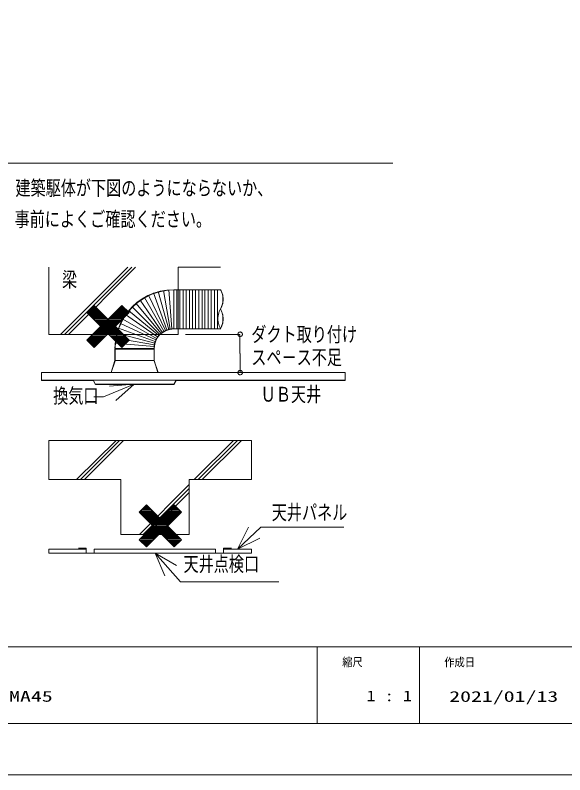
# Model space of a CAD drawing. Units: millimetres on the paper. Extents: x -305 to 305, y -152 to 152.
# Drawn here: x -55.1 to 52.4, y -148.5 to 0 of the extents above; entities that cross this region are included whole.
import ezdxf
from ezdxf.enums import TextEntityAlignment as Align

# ---------------------------------------------------------------- set-up
doc = ezdxf.new("R2010")
doc.units = ezdxf.units.MM
for name, color, linetype, lineweight in [('0-0_0', 7, 'Continuous', 9), ('0-1_1図面枠', 7, 'Continuous', 9), ('0-2_図面枠', 3, 'Continuous', 9), ('0-3_Defpoints', 7, 'Continuous', 9)]:
    doc.layers.add(name, color=color, linetype=linetype, lineweight=lineweight)
doc.styles.add('ＭＳ ゴシック', font='')
doc.styles.get('ＭＳ ゴシック').set_extended_font_data('MS Gothic')

msp = doc.modelspace()

# ---------------------------------------------------------------- linework, layer by layer
at = {"layer": '0-0_0'}
for p, q in [((-245.214, -28.919), (18.786, -28.919)), ((-48.492, -49.247), (-48.492, -62.414)), ((-46.181, -62.414), (-33.014, -49.247)), ((-45.411, -62.414), (-32.244, -49.247)), ((-44.641, -62.414), (-31.544, -49.247)), ((-23.21, -49.247), (-14.875, -49.247)), ((-23.21, -49.247), (-23.21, -62.376)), ((-23.21, -49.247), (-23.21, -62.414)), ((-28.952, -54.709), (-25.661, -61.644)), ((-27.972, -54.289), (-25.38, -61.503)), ((-27.061, -54.01), (-25.031, -61.433)), ((-26.081, -53.8), (-24.75, -61.364)), ((-25.031, -53.66), (-24.4, -61.294)), ((-24.05, -53.66), (-24.05, -61.294)), ((-24.05, -53.66), (-14.875, -53.66)), ((-24.007, -53.702), (-24.014, -53.702)), ((-23.21, -53.702), (-24.007, -53.702)), ((-23.419, -53.66), (-23.419, -61.294)), ((-23.21, -61.337), (-23.21, -53.702)), ((-22.859, -53.66), (-22.859, -61.294)), ((-22.229, -53.66), (-22.229, -61.294)), ((-21.598, -53.66), (-21.598, -61.294)), ((-20.969, -53.66), (-20.969, -61.294)), ((-20.408, -53.66), (-20.408, -61.294)), ((-19.778, -53.66), (-19.778, -61.294)), ((-19.147, -53.66), (-19.147, -61.294)), ((-18.517, -53.66), (-18.517, -61.294)), ((-17.956, -53.66), (-17.956, -61.294)), ((-17.327, -53.66), (-17.327, -61.294)), ((-16.696, -53.66), (-16.696, -61.294)), ((-16.066, -53.66), (-16.066, -61.294)), ((-15.506, -53.66), (-15.506, -61.294)), ((-31.474, -56.32), (-26.501, -62.203)), ((-30.632, -55.691), (-26.291, -61.994)), ((-29.793, -55.201), (-26.011, -61.785)), ((-38.473, -57.853), (-40.73, -57.853)), ((-38.673, -57.653), (-40.53, -57.653)), ((-38.873, -57.453), (-40.33, -57.453)), ((-39.073, -57.253), (-40.13, -57.253)), ((-39.273, -57.053), (-39.93, -57.053)), ((-39.473, -56.853), (-39.73, -56.853)), ((-33.073, -57.853), (-35.33, -57.853)), ((-33.273, -57.653), (-35.13, -57.653)), ((-33.473, -57.453), (-34.93, -57.453)), ((-33.673, -57.253), (-34.73, -57.253)), ((-33.873, -57.053), (-34.53, -57.053)), ((-34.073, -56.853), (-34.33, -56.853)), ((-32.875, -57.723), (-26.991, -62.624)), ((-32.173, -57.022), (-26.782, -62.414)), ((-38.273, -58.053), (-40.93, -58.053)), ((-38.073, -58.253), (-40.901, -58.253)), ((-37.873, -58.453), (-40.701, -58.453)), ((-37.673, -58.653), (-40.501, -58.653)), ((-37.473, -58.853), (-40.301, -58.853)), ((-37.273, -59.053), (-40.101, -59.053)), ((-37.073, -59.253), (-39.901, -59.253)), ((-33.901, -59.253), (-36.73, -59.253)), ((-33.701, -59.053), (-36.53, -59.053)), ((-33.501, -58.853), (-36.33, -58.853)), ((-33.301, -58.653), (-36.13, -58.653)), ((-33.101, -58.453), (-35.93, -58.453)), ((-32.901, -58.253), (-35.73, -58.253)), ((-32.873, -58.053), (-35.53, -58.053)), ((-33.505, -58.493), (-27.201, -62.905)), ((-36.873, -59.453), (-39.701, -59.453)), ((-36.673, -59.653), (-39.501, -59.653)), ((-36.473, -59.853), (-39.301, -59.853)), ((-36.273, -60.053), (-39.101, -60.053)), ((-36.073, -60.253), (-38.901, -60.253)), ((-35.873, -60.453), (-38.701, -60.453)), ((-35.673, -60.653), (-38.501, -60.653)), ((-35.501, -60.853), (-38.33, -60.853)), ((-35.473, -60.853), (-38.301, -60.853)), ((-35.301, -60.653), (-38.13, -60.653)), ((-35.101, -60.453), (-37.93, -60.453)), ((-34.901, -60.253), (-37.73, -60.253)), ((-34.701, -60.053), (-37.53, -60.053)), ((-34.501, -59.853), (-37.33, -59.853)), ((-34.301, -59.653), (-37.13, -59.653)), ((-34.101, -59.453), (-36.93, -59.453)), ((-34.486, -60.243), (-27.552, -63.464)), ((-33.996, -59.403), (-27.412, -63.185)), ((-36.901, -62.253), (-39.73, -62.253)), ((-36.701, -62.053), (-39.53, -62.053)), ((-36.501, -61.853), (-39.33, -61.853)), ((-36.301, -61.653), (-39.13, -61.653)), ((-36.101, -61.453), (-38.93, -61.453)), ((-35.901, -61.253), (-38.73, -61.253)), ((-35.701, -61.053), (-38.53, -61.053)), ((-35.273, -61.053), (-38.101, -61.053)), ((-35.073, -61.253), (-37.901, -61.253)), ((-34.873, -61.453), (-37.701, -61.453)), ((-34.673, -61.653), (-37.501, -61.653)), ((-34.473, -61.853), (-37.301, -61.853)), ((-34.273, -62.053), (-37.101, -62.053)), ((-34.073, -62.253), (-36.901, -62.253)), ((-35.186, -62.134), (-27.761, -64.096)), ((-34.836, -61.154), (-27.692, -63.814)), ((-24.05, -61.294), (-14.875, -61.294)), ((-24.05, -61.294), (-14.875, -61.294)), ((-24.014, -61.337), (-24.007, -61.337)), ((-24.007, -61.337), (-23.21, -61.337)), ((-48.492, -62.414), (-23.21, -62.414)), ((-38.101, -63.453), (-40.93, -63.453)), ((-38.301, -63.653), (-40.901, -63.653)), ((-37.901, -63.253), (-40.73, -63.253)), ((-38.501, -63.853), (-40.701, -63.853)), ((-37.701, -63.053), (-40.53, -63.053)), ((-37.501, -62.853), (-40.33, -62.853)), ((-37.301, -62.653), (-40.13, -62.653)), ((-37.101, -62.453), (-39.93, -62.453)), ((-33.873, -62.453), (-36.701, -62.453)), ((-33.673, -62.653), (-36.501, -62.653)), ((-33.473, -62.853), (-36.301, -62.853)), ((-33.273, -63.053), (-36.101, -63.053)), ((-33.073, -63.253), (-35.901, -63.253)), ((-32.873, -63.453), (-35.701, -63.453)), ((-32.901, -63.653), (-35.501, -63.653)), ((-35.395, -63.115), (-27.832, -64.446)), ((-33.101, -63.853), (-35.301, -63.853)), ((-21.74, -62.415), (-11.094, -62.415)), ((-11.094, -62.415), (-11.094, -66.126)), ((-38.701, -64.053), (-40.501, -64.053)), ((-38.901, -64.253), (-40.301, -64.253)), ((-39.101, -64.453), (-40.101, -64.453)), ((-39.301, -64.653), (-39.901, -64.653)), ((-39.501, -64.853), (-39.701, -64.853)), ((-35.536, -64.096), (-27.902, -64.795)), ((-35.536, -65.146), (-27.902, -65.146)), ((-35.536, -65.286), (-35.536, -67.527)), ((-35.536, -65.286), (-27.902, -65.286)), ((-33.301, -64.053), (-35.101, -64.053)), ((-33.501, -64.253), (-34.901, -64.253)), ((-33.701, -64.453), (-34.701, -64.453)), ((-33.901, -64.653), (-34.501, -64.653)), ((-34.101, -64.853), (-34.301, -64.853)), ((-27.902, -65.286), (-27.902, -67.527)), ((-11.072, -69.859), (-11.072, -66.147)), ((-35.536, -67.527), (-36.307, -69.838)), ((-35.536, -67.527), (-27.902, -67.527)), ((-27.902, -67.527), (-27.131, -69.838)), ((-49.916, -69.838), (9.424, -69.838)), ((-49.916, -69.838), (9.424, -69.838)), ((-49.916, -71.379), (9.424, -71.379)), ((-49.916, -71.379), (9.424, -71.379)), ((-31.754, -72.149), (-37.777, -74.6)), ((-31.754, -72.149), (-36.587, -72.5)), ((-31.754, -72.149), (-35.396, -75.3)), ((-24.05, -72.149), (-23.63, -71.379)), ((-37.777, -74.6), (-39.679, -74.6)), ((-48.492, -83.152), (-8.852, -83.152)), ((-43.03, -90.786), (-35.326, -83.152)), ((-42.26, -90.786), (-34.625, -83.152)), ((-41.489, -90.786), (-33.855, -83.152)), ((-20.058, -90.786), (-12.353, -83.152)), ((-19.287, -90.786), (-11.582, -83.152)), ((-18.517, -90.786), (-10.812, -83.152)), ((-48.492, -90.786), (-34.415, -90.786)), ((-34.415, -90.786), (-34.415, -101.502)), ((-30.773, -101.502), (-21.038, -91.766)), ((-21.038, -90.786), (-8.852, -90.786)), ((-21.038, -90.786), (-21.038, -101.502)), ((-30.003, -101.502), (-21.038, -92.536)), ((-29.233, -101.502), (-21.038, -93.306)), ((-28.647, -96.461), (-30.106, -96.461)), ((-28.847, -96.261), (-29.906, -96.261)), ((-29.047, -96.061), (-29.706, -96.061)), ((-29.247, -95.861), (-29.506, -95.861)), ((-23.246, -96.461), (-24.705, -96.461)), ((-23.446, -96.261), (-24.505, -96.261)), ((-23.646, -96.061), (-24.305, -96.061)), ((-23.846, -95.861), (-24.105, -95.861)), ((-28.047, -97.061), (-30.706, -97.061)), ((-27.847, -97.261), (-30.676, -97.261)), ((-28.247, -96.861), (-30.506, -96.861)), ((-27.647, -97.461), (-30.476, -97.461)), ((-28.447, -96.661), (-30.306, -96.661)), ((-27.447, -97.661), (-30.276, -97.661)), ((-27.247, -97.861), (-30.076, -97.861)), ((-23.277, -97.861), (-26.105, -97.861)), ((-23.077, -97.661), (-25.905, -97.661)), ((-22.877, -97.461), (-25.705, -97.461)), ((-22.677, -97.261), (-25.505, -97.261)), ((-22.646, -97.061), (-25.305, -97.061)), ((-22.846, -96.861), (-25.105, -96.861)), ((-23.046, -96.661), (-24.905, -96.661)), ((-27.047, -98.061), (-29.876, -98.061)), ((-26.847, -98.261), (-29.676, -98.261)), ((-26.647, -98.461), (-29.476, -98.461)), ((-26.447, -98.661), (-29.276, -98.661)), ((-26.247, -98.861), (-29.076, -98.861)), ((-26.047, -99.061), (-28.876, -99.061)), ((-25.847, -99.261), (-28.676, -99.261)), ((-25.647, -99.461), (-28.476, -99.461)), ((-24.877, -99.461), (-27.705, -99.461)), ((-24.677, -99.261), (-27.505, -99.261)), ((-24.477, -99.061), (-27.305, -99.061)), ((-24.277, -98.861), (-27.105, -98.861)), ((-24.077, -98.661), (-26.905, -98.661)), ((-23.877, -98.461), (-26.705, -98.461)), ((-23.677, -98.261), (-26.505, -98.261)), ((-23.477, -98.061), (-26.305, -98.061)), ((-26.277, -100.861), (-29.105, -100.861)), ((-26.077, -100.661), (-28.905, -100.661)), ((-25.877, -100.461), (-28.705, -100.461)), ((-25.677, -100.261), (-28.505, -100.261)), ((-25.477, -100.061), (-28.305, -100.061)), ((-25.447, -99.661), (-28.276, -99.661)), ((-25.277, -99.861), (-28.105, -99.861)), ((-25.247, -99.861), (-28.076, -99.861)), ((-25.077, -99.661), (-27.905, -99.661)), ((-25.047, -100.061), (-27.876, -100.061)), ((-24.847, -100.261), (-27.676, -100.261)), ((-24.647, -100.461), (-27.476, -100.461)), ((-24.447, -100.661), (-27.276, -100.661)), ((-24.247, -100.861), (-27.076, -100.861)), ((-11.582, -104.373), (-7, -100.101)), ((-11.582, -104.373), (-9.406, -100.105)), ((-7, -100.101), (9.247, -100.101)), ((-34.415, -101.502), (-21.038, -101.502)), ((-27.877, -102.461), (-30.705, -102.461)), ((-27.677, -102.261), (-30.505, -102.261)), ((-27.477, -102.061), (-30.305, -102.061)), ((-27.277, -101.861), (-30.105, -101.861)), ((-27.077, -101.661), (-29.905, -101.661)), ((-26.877, -101.461), (-29.705, -101.461)), ((-26.677, -101.261), (-29.505, -101.261)), ((-26.477, -101.061), (-29.305, -101.061)), ((-24.047, -101.061), (-26.876, -101.061)), ((-23.847, -101.261), (-26.676, -101.261)), ((-23.647, -101.461), (-26.476, -101.461)), ((-23.447, -101.661), (-26.276, -101.661)), ((-23.247, -101.861), (-26.076, -101.861)), ((-23.047, -102.061), (-25.876, -102.061)), ((-22.847, -102.261), (-25.676, -102.261)), ((-22.647, -102.461), (-25.476, -102.461)), ((-11.582, -104.373), (-7.212, -102.253)), ((-28.077, -102.661), (-30.677, -102.661)), ((-28.277, -102.861), (-30.477, -102.861)), ((-28.477, -103.061), (-30.277, -103.061)), ((-28.677, -103.261), (-30.077, -103.261)), ((-28.877, -103.461), (-29.877, -103.461)), ((-29.077, -103.661), (-29.677, -103.661)), ((-29.277, -103.861), (-29.477, -103.861)), ((-22.676, -102.661), (-25.276, -102.661)), ((-22.876, -102.861), (-25.076, -102.861)), ((-23.076, -103.061), (-24.876, -103.061)), ((-23.276, -103.261), (-24.676, -103.261)), ((-23.476, -103.461), (-24.476, -103.461)), ((-23.676, -103.661), (-24.276, -103.661)), ((-23.876, -103.861), (-24.076, -103.861)), ((-48.492, -104.373), (-41.139, -104.373)), ((-48.492, -105.143), (-8.852, -105.143)), ((-42.679, -104.162), (-41.139, -104.162)), ((-41.139, -104.162), (-41.139, -105.143)), ((-39.598, -104.373), (-15.856, -104.373)), ((-39.598, -104.373), (-39.598, -105.143)), ((-27.692, -105.143), (-25.801, -109.626)), ((-27.692, -105.143), (-23.489, -107.594)), ((-27.692, -105.143), (-22.719, -110.747)), ((-15.856, -104.373), (-15.856, -105.143)), ((-14.315, -104.162), (-12.773, -104.162)), ((-14.315, -104.162), (-14.315, -105.143)), ((-14.315, -104.373), (-8.852, -104.373)), ((-22.719, -110.747), (-3.468, -110.747)), ((3.983, -123.498), (3.983, -138.498)), ((23.983, -123.498), (23.983, -138.498))]:
    msp.add_line(p, q, dxfattribs=at)
for points in [[(-24.057, -53.66), (-25.381, -53.736), (-26.689, -53.963), (-27.922, -54.327), (-29.105, -54.827), (-30.208, -55.445), (-31.236, -56.182), (-32.174, -57.022), (-33.014, -57.959), (-33.75, -58.987), (-34.369, -60.09), (-34.869, -61.273), (-35.232, -62.506), (-35.46, -63.814), (-35.536, -65.137)], [(-35.493, -65.18), (-35.417, -63.856), (-35.19, -62.548), (-34.826, -61.316), (-34.327, -60.132), (-33.708, -59.03), (-32.972, -58.001), (-32.131, -57.064), (-31.194, -56.224), (-30.166, -55.488), (-29.063, -54.869), (-27.879, -54.369), (-26.647, -54.006), (-25.339, -53.778), (-24.015, -53.702)], [(-35.146, -62.376), (-34.831, -61.334), (-34.417, -60.326), (-33.917, -59.376), (-33.331, -58.477), (-32.668, -57.641), (-31.931, -56.87), (-31.124, -56.17), (-30.257, -55.547), (-29.327, -55.004), (-28.351, -54.55), (-27.319, -54.186), (-26.256, -53.921), (-25.14, -53.757), (-24.014, -53.702)], [(-14.875, -53.66), (-14.832, -53.702), (-24.007, -53.702), (-24.015, -53.702)], [(-14.919, -53.617), (-14.79, -53.859), (-14.681, -54.112), (-14.591, -54.375), (-14.52, -54.648), (-14.469, -54.928), (-14.438, -55.215), (-14.428, -55.508), (-14.438, -55.801), (-14.469, -56.088), (-14.52, -56.368), (-14.591, -56.64), (-14.681, -56.904), (-14.79, -57.157), (-14.919, -57.398)], [(-14.875, -53.66), (-14.747, -53.902), (-14.637, -54.155), (-14.547, -54.418), (-14.476, -54.691), (-14.425, -54.971), (-14.395, -55.258), (-14.384, -55.55)], [(-14.384, -55.55), (-14.395, -55.843), (-14.425, -56.13), (-14.476, -56.41), (-14.547, -56.683), (-14.637, -56.946), (-14.747, -57.199), (-14.875, -57.441)], [(-14.875, -57.441), (-14.747, -57.701), (-14.637, -57.97), (-14.547, -58.246), (-14.476, -58.529), (-14.425, -58.817), (-14.395, -59.109), (-14.384, -59.403)], [(-14.384, -59.403), (-14.395, -59.679), (-14.425, -59.954), (-14.476, -60.229), (-14.547, -60.501), (-14.637, -60.77), (-14.747, -61.035), (-14.875, -61.294)], [(-24.057, -61.294), (-24.501, -61.319), (-24.939, -61.394), (-25.352, -61.515), (-25.748, -61.681), (-26.117, -61.886), (-26.462, -62.131), (-26.776, -62.409), (-27.057, -62.72), (-27.304, -63.062), (-27.511, -63.428), (-27.679, -63.82), (-27.8, -64.23), (-27.877, -64.664), (-27.902, -65.103)], [(-24.057, -61.294), (-24.501, -61.319), (-24.939, -61.394), (-25.352, -61.515), (-25.748, -61.681), (-26.117, -61.886), (-26.462, -62.131), (-26.776, -62.409), (-27.057, -62.72), (-27.304, -63.062), (-27.511, -63.428), (-27.679, -63.82), (-27.8, -64.23), (-27.877, -64.664), (-27.902, -65.103)], [(-24.015, -61.337), (-24.458, -61.362), (-24.896, -61.438), (-25.309, -61.558), (-25.706, -61.724), (-26.075, -61.929), (-26.419, -62.174), (-26.733, -62.452), (-27.014, -62.763), (-27.261, -63.104), (-27.468, -63.47), (-27.635, -63.863), (-27.757, -64.272), (-27.833, -64.706), (-27.858, -65.146)], [(-24.014, -61.337), (-24.445, -61.361), (-24.862, -61.431), (-25.263, -61.544), (-25.644, -61.698), (-26.003, -61.889), (-26.338, -62.116), (-26.647, -62.376)], [(-24.015, -61.337), (-24.007, -61.337), (-14.832, -61.337), (-14.875, -61.294)], [(-35.493, -67.57), (-36.263, -69.88), (-49.874, -69.88), (-49.874, -71.421), (-39.765, -71.421), (-39.344, -72.191), (-24.007, -72.191), (-23.587, -71.421), (9.467, -71.421), (9.467, -69.88), (-27.089, -69.88), (-27.858, -67.57), (-27.858, -65.329), (-27.858, -65.146)], [(-35.493, -65.18), (-35.493, -65.329), (-35.493, -67.57)], [(-39.808, -71.379), (-39.387, -72.149), (-24.05, -72.149)]]:
    msp.add_lwpolyline(points, dxfattribs=at)
for points in [[(-34.201, -56.724), (-41.015, -63.538), (-39.601, -64.953), (-32.787, -58.139)], [(-32.787, -63.538), (-39.601, -56.724), (-41.015, -58.139), (-34.201, -64.953)], [(-14.919, -61.251), (-15.047, -60.992), (-15.156, -60.728), (-15.246, -60.459), (-15.317, -60.186), (-15.368, -59.912), (-15.398, -59.636), (-15.409, -59.361), (-15.398, -59.067), (-15.368, -58.775), (-15.317, -58.487), (-15.246, -58.204), (-15.156, -57.928), (-15.047, -57.659), (-14.919, -57.398), (-14.79, -57.659), (-14.681, -57.928), (-14.591, -58.204), (-14.52, -58.487), (-14.469, -58.775), (-14.438, -59.067), (-14.428, -59.361), (-14.438, -59.636), (-14.469, -59.912), (-14.52, -60.186), (-14.591, -60.459), (-14.681, -60.728), (-14.79, -60.992)], [(-10.619, -62.372), (-10.631, -62.269), (-10.665, -62.174), (-10.717, -62.091), (-10.786, -62.022), (-10.87, -61.969), (-10.964, -61.936), (-11.067, -61.924), (-11.169, -61.936), (-11.263, -61.969), (-11.346, -62.022), (-11.415, -62.091), (-11.468, -62.174), (-11.501, -62.269), (-11.513, -62.372), (-11.501, -62.474), (-11.468, -62.568), (-11.415, -62.651), (-11.346, -62.72), (-11.263, -62.773), (-11.169, -62.807), (-11.067, -62.819), (-10.964, -62.807), (-10.87, -62.773), (-10.786, -62.72), (-10.717, -62.651), (-10.665, -62.568), (-10.631, -62.474)], [(-10.619, -69.866), (-10.631, -69.763), (-10.665, -69.669), (-10.717, -69.586), (-10.786, -69.516), (-10.87, -69.463), (-10.964, -69.429), (-11.067, -69.417), (-11.169, -69.429), (-11.263, -69.463), (-11.346, -69.516), (-11.415, -69.586), (-11.468, -69.669), (-11.501, -69.763), (-11.513, -69.866), (-11.501, -69.968), (-11.468, -70.063), (-11.415, -70.146), (-11.346, -70.215), (-11.263, -70.268), (-11.169, -70.301), (-11.067, -70.313), (-10.964, -70.301), (-10.87, -70.268), (-10.786, -70.215), (-10.717, -70.146), (-10.665, -70.063), (-10.631, -69.968)], [(-48.492, -90.786), (-34.415, -90.786), (-34.415, -101.502), (-21.038, -101.502), (-21.038, -90.786), (-8.852, -90.786), (-8.852, -83.152), (-48.492, -83.152)], [(-22.561, -102.547), (-29.377, -95.732), (-30.791, -97.146), (-23.976, -103.961)], [(-23.976, -95.732), (-30.791, -102.547), (-29.377, -103.961), (-22.561, -97.146)], [(-48.492, -104.373), (-41.139, -104.373), (-41.139, -105.143), (-48.492, -105.143)], [(-15.856, -104.373), (-39.598, -104.373), (-39.598, -105.143), (-15.856, -105.143)], [(-8.852, -104.373), (-14.315, -104.373), (-14.315, -105.143), (-8.852, -105.143)]]:
    msp.add_lwpolyline(points, close=True, dxfattribs=at)
at = {"layer": '0-2_図面枠'}
msp.add_line((-291.017, -123.498), (108.983, -123.498), dxfattribs=at)
msp.add_lwpolyline([(-291.017, -138.498), (108.983, -138.498), (108.983, 138.502), (-291.017, 138.502)], close=True, dxfattribs=at)
at = {"layer": '0-3_Defpoints'}
msp.add_line((118.983, -148.498), (-301.017, -148.498), dxfattribs=at)

# ---------------------------------------------------------------- texts
at = {"layer": '0-0_0', "style": 'ＭＳ ゴシック', "width": 0.75}
for s, p in [('建築駆体が下図のようにならないか、', (-55.003, -36.091)), ('事前によくご確認ください。', (-55.16, -42.176)), ('梁', (-45.885, -53.98)), ('ダクト取り付け', (-8.881, -64.701)), ('スペ－ス不足', (-8.881, -69.197)), ('換気口', (-47.626, -76.704)), ('ＵＢ天井', (-7.037, -76.41)), ('天井パネル', (-4.876, -99.488)), ('天井点検口', (-22.136, -109.597))]:
    msp.add_text(s, height=2.889, dxfattribs=at).set_placement(p, align=Align.BOTTOM_LEFT)
at = {"layer": '0-1_1図面枠', "style": 'ＭＳ ゴシック'}
for s, height, width, p in [('縮尺', 1.628, 0.9, (8.896, -127.769)), ('作成日', 1.628, 0.9, (28.857, -127.788)), ('MA45', 2.089, 1.5, (-56.239, -134.836)), ('1 : 1', 2.089, 1.25, (13.65, -134.738)), ('2021/01/13', 2.089, 1.5, (29.822, -134.861))]:
    msp.add_text(s, height=height, dxfattribs=dict(at, width=width)).set_placement(p, align=Align.BOTTOM_LEFT)

doc.saveas('drawing.dxf')
